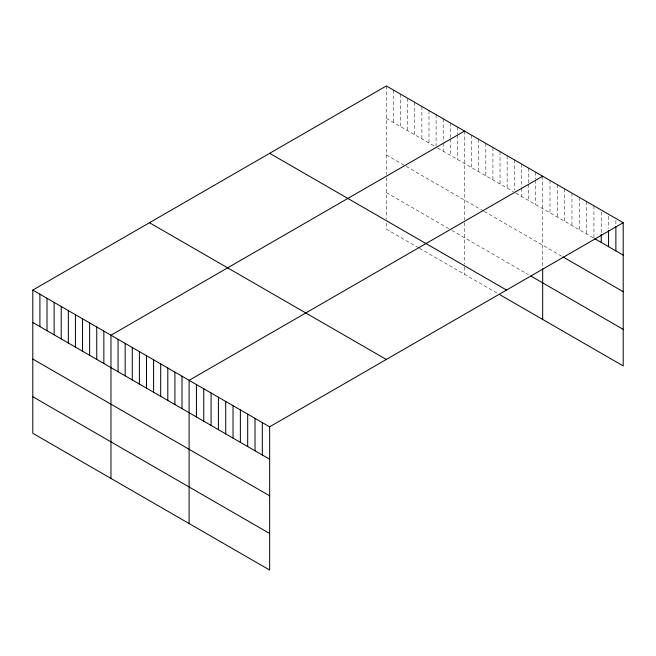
<?xml version="1.0" encoding="UTF-8"?>
<svg xmlns="http://www.w3.org/2000/svg" width="656" height="656" viewBox="0 0 656 656"><rect width="100%" height="100%" fill="white"/><g stroke="black" fill="none" stroke-linecap="round" stroke-linejoin="round"><path stroke-width="0.49" stroke-dasharray="3.28 2.46" d="M386.351 118.375L435.297 146.641M437.667 148.01L513.459 191.765M515.829 193.135L593.106 237.743M386.351 154.947L405.301 165.886M406.089 166.337L483.456 211.011M484.251 211.462L562.192 256.463M386.351 192.618L448.72 228.624M451.877 230.445L528.457 274.659M418.717 247.87L386.351 229.182L386.351 221.867M419.512 248.321L497.666 293.453M615.877 220.498L615.877 224.549M608.555 216.275L608.555 228.427M601.24 212.044L601.24 233.323M593.918 205.795L593.918 238.218M586.595 201.564L586.595 233.987M579.273 197.341L579.273 229.764M571.958 193.11L571.958 225.533M564.636 188.887L564.636 221.31M557.313 184.656L557.313 217.087M549.99 180.433L549.99 212.856M542.668 176.21L542.668 266.853M535.567 172.102L535.567 179.195M535.567 180.211L535.567 204.524M528.457 168.002L528.457 183.196M528.457 184.213L528.457 200.424M521.356 163.902L521.356 187.206M521.356 188.215L521.356 196.324M514.247 159.793L514.247 190.191M507.145 155.693L507.145 188.116M500.036 151.593L500.036 184.016M492.935 147.493L492.935 179.916M485.825 143.385L485.825 175.808M478.724 139.285L478.724 171.708M471.615 135.185L471.615 167.608M464.514 131.077L464.514 219.85M464.514 222.671L464.514 264.253M464.514 266.992L464.514 274.306M457.404 126.977L457.404 134.07M457.404 135.087L457.404 159.4M450.303 122.877L450.303 138.072M450.303 139.088L450.303 155.3M443.194 118.777L443.194 142.081M443.194 143.09L443.194 151.2M436.092 114.669L436.092 146.083M428.983 110.569L428.983 142.992M421.882 106.469L421.882 138.892M414.772 102.369L414.772 134.792M407.663 98.261L407.663 130.683M400.562 94.161L400.562 126.583M393.452 90.061L393.452 122.483M386.351 85.952L386.351 174.717M386.351 177.546L386.351 219.129"/><path stroke-width="0.98" d="M32.8 290.075L269.649 426.818L269.649 570.048L32.8 433.304L32.8 290.075L386.351 85.952L623.2 222.696L623.2 365.925L500.036 294.815M464.514 131.077L110.962 335.2L110.962 478.429M542.668 176.21L189.117 380.324L189.117 523.554M269.649 426.818L623.2 222.696M594.73 238.686L623.2 255.127M563.004 256.939L623.2 291.69M530.827 276.028L623.2 329.361M269.682 153.315L506.53 290.059M149.47 222.72L386.318 359.463M32.8 322.498L269.649 459.241M32.8 359.062L269.649 495.805M32.8 396.732L269.649 533.484M615.877 226.582L615.877 250.895M608.555 230.461L608.555 246.672M601.24 234.34L601.24 242.441M542.668 268.739L542.668 319.431M262.326 422.595L262.326 455.018M255.012 418.364L255.012 450.787M247.689 414.141L247.689 446.564M240.367 409.91L240.367 442.333M233.044 405.687L233.044 438.11M225.721 401.464L225.721 433.887M218.407 397.233L218.407 429.655M211.084 393.01L211.084 425.432M203.762 388.778L203.762 421.201M196.439 384.555L196.439 416.978M182.015 376.224L182.015 408.647M174.906 372.124L174.906 404.547M167.805 368.016L167.805 400.447M160.695 363.916L160.695 396.339M153.594 359.816L153.594 392.239M146.485 355.716L146.485 388.139M139.384 351.608L139.384 384.031M132.274 347.508L132.274 379.931M125.173 343.408L125.173 375.831M118.064 339.308L118.064 371.731M103.853 331.1L103.853 363.522M96.752 327L96.752 359.422M89.642 322.891L89.642 355.314M82.541 318.791L82.541 351.214M75.432 314.691L75.432 347.114M68.331 310.591L68.331 343.014M61.221 306.483L61.221 338.906M54.12 302.383L54.12 334.806M47.011 298.283L47.011 330.706M39.909 294.175L39.909 326.598"/></g></svg>
